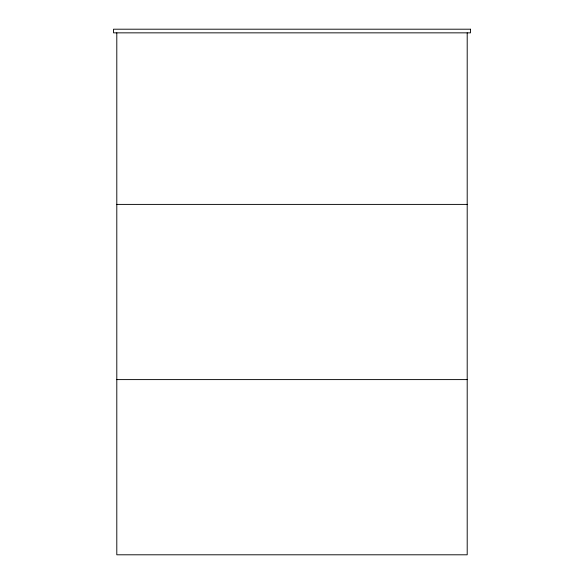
<?xml version="1.0" encoding="UTF-8"?>
<svg xmlns="http://www.w3.org/2000/svg" width="584" height="584" viewBox="0 0 584 584"><rect width="100%" height="100%" fill="white"/><g stroke="black" fill="none" stroke-linecap="round" stroke-linejoin="round"><path stroke-width="0.88" d="M116.8 204.4L467.2 204.4M116.8 379.6L467.2 379.6M467.2 32.85L467.2 554.8L116.8 554.8L116.8 32.85M470.478 29.2L113.522 29.2L113.522 32.85L470.478 32.85L470.478 29.2"/></g></svg>
